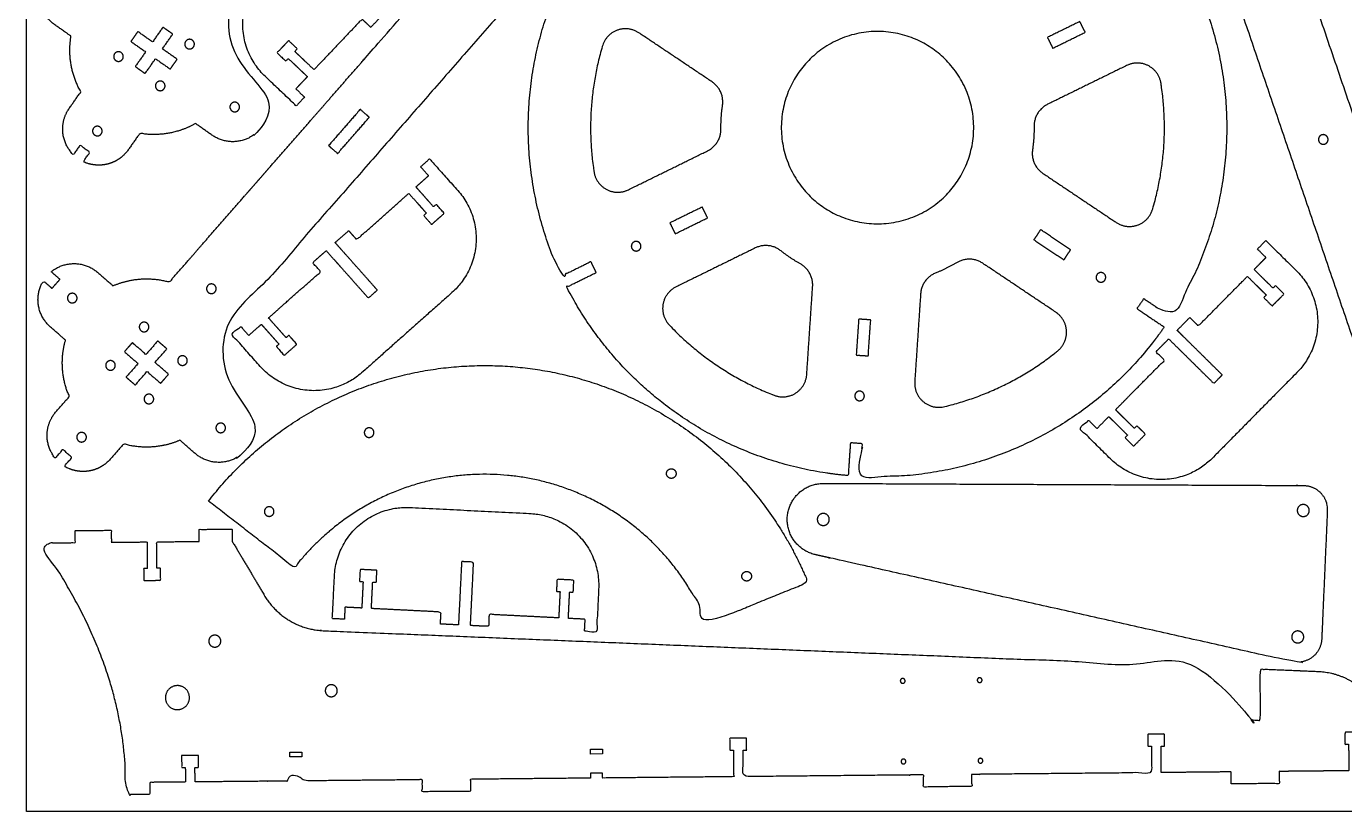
# Model space of a CAD drawing. Header units: millimetres. Extents: x 0 to 1000, y 0 to 1000.
# Drawn here: x 0 to 548, y 0 to 327 of the extents above; entities that cross this region are included whole.
import ezdxf

# ---------------------------------------------------------------- set-up
doc = ezdxf.new("R2010")
doc.units = ezdxf.units.MM
doc.header["$MEASUREMENT"] = 0
doc.layers.add('Corte', color=7, linetype='Continuous', true_color=0xffffff)
doc.layers.add('Marco', color=12, linetype='Continuous', true_color=0xc80000)

msp = doc.modelspace()

# ---------------------------------------------------------------- linework, layer by layer
at = {"layer": 'Corte'}
for points in [[(109.53, 24.73), (114.53, 24.78), (114.55, 22.78), (109.55, 22.73)], [(234.55, 23.94), (234.53, 25.94), (239.53, 25.99), (239.55, 23.99)]]:
    msp.add_lwpolyline(points, close=True, dxfattribs=at)
for points, weights, knots in [([(575.95, 242.81), (573.78, 241.8), (571.61, 240.79), (578.79, 230.34), (590.29, 235.68), (594.09, 237.45), (597.88, 239.21), (607.48, 231.23), (619.96, 231.13), (621.72, 227.33), (623.49, 223.53), (628.83, 212.03), (641.05, 215.38), (640.05, 217.55), (639.04, 219.73), (641.3, 220.78), (643.57, 221.83), (644.58, 219.66), (645.59, 217.49), (656.04, 224.67), (650.7, 236.16), (648.94, 239.96), (647.17, 243.76), (655.15, 253.36), (655.25, 265.84), (659.05, 267.6), (662.85, 269.37), (674.35, 274.7), (671, 286.93), (668.83, 285.92), (666.66, 284.91), (665.6, 287.18), (664.55, 289.45), (666.72, 290.46), (668.9, 291.47), (661.72, 301.92), (650.22, 296.58), (646.42, 294.81), (642.62, 293.05), (633.02, 301.02), (620.54, 301.13), (528.09, 500.28), (435.64, 699.43), (430.41, 695.96), (424.77, 693.17), (426.88, 688.63), (428.99, 684.1), (426.72, 683.05), (424.45, 681.99), (422.35, 686.53), (420.24, 691.06), (396.89, 680.92), (371.53, 683.17), (346.17, 685.43), (324.98, 699.54), (322.1, 695.45), (319.23, 691.35), (317.18, 692.79), (315.14, 694.23), (318.01, 698.32), (320.89, 702.41), (315.84, 706.15), (311.29, 710.49), (185.13, 530.79), (58.98, 351.09), (46.68, 353.19), (35.82, 347.04), (32.39, 349.45), (28.97, 351.85), (18.59, 359.14), (9.68, 350.12), (11.64, 348.75), (13.6, 347.37), (12.16, 345.32), (10.73, 343.28), (8.77, 344.65), (6.8, 346.03), (1.35, 334.58), (11.73, 327.3), (15.16, 324.89), (18.58, 322.49), (16.48, 310.19), (22.64, 299.33), (20.23, 295.9), (17.82, 292.47), (10.54, 282.1), (19.56, 273.19), (20.93, 275.15), (22.31, 277.11), (24.36, 275.67), (26.4, 274.23), (25.02, 272.27), (23.65, 270.31), (35.09, 264.86), (42.38, 275.24), (44.78, 278.67), (47.19, 282.09), (59.49, 279.99), (70.35, 286.15), (73.78, 283.74), (77.2, 281.33), (87.58, 274.05), (96.49, 283.07), (94.53, 284.44), (92.57, 285.82), (94.01, 287.86), (95.44, 289.91), (97.4, 288.53), (99.36, 287.16), (104.82, 298.6), (94.44, 305.89), (91.01, 308.29), (87.58, 310.7), (89.69, 323), (83.53, 333.86), (185.2, 478.68), (286.87, 623.5), (307.2, 652.45), (341.27, 642.92), (354.17, 639.31), (367.52, 638.12), (380.87, 636.94), (394.21, 638.21), (429.43, 641.58), (444.32, 609.49), (518.83, 448.99), (593.33, 288.5), (585.36, 278.9), (585.25, 266.42), (581.45, 264.66), (577.65, 262.89), (566.16, 257.55), (569.5, 245.33), (571.67, 246.34), (573.85, 247.34), (574.9, 245.08), (575.95, 242.81)], [1, 1, 1, 0.763762615826, 1, 1, 1, 0.941922342149, 0.999999972434, 0.999999972434, 0.999999972434, 0.763762594772, 0.999999972434, 0.999999972434, 0.999999972434, 0.999999972434, 0.999999972434, 0.999999972434, 0.999999972434, 0.763762594772, 0.999999972434, 0.999999972434, 0.999999972434, 0.9419223024, 0.999999972434, 0.999999972434, 0.999999972434, 0.763762594772, 0.999999972434, 0.999999972434, 0.999999972434, 0.999999972434, 0.999999972434, 0.999999972434, 0.999999972434, 0.763762594773, 0.999999972434, 0.999999972434, 0.999999972434, 0.941922302401, 0.999999972434, 0.999999972434, 0.999999972434, 0.998030861432, 0.999999972434, 0.999999972434, 0.999999972434, 0.999999972434, 0.999999972434, 0.999999972434, 0.999999972434, 0.969085802273, 0.999999972434, 0.969085802273, 0.999999972434, 0.999999972434, 0.999999972434, 0.999999972434, 0.999999972434, 0.999999972434, 0.999999972434, 0.998030861432, 0.999999972434, 0.999999972434, 0.999999972434, 0.941922302401, 0.999999972434, 0.999999972434, 0.999999972434, 0.763762594773, 0.999999972434, 0.999999972434, 0.999999972434, 0.999999972434, 0.999999972434, 0.999999972434, 0.999999972434, 0.763762594772, 0.999999972434, 0.999999972434, 0.999999972434, 0.9419223024, 0.999999972434, 0.999999972434, 0.999999972434, 0.763762594772, 0.999999972434, 0.999999972434, 0.999999972434, 0.999999972434, 0.999999972434, 0.999999972434, 0.999999972434, 0.763762594772, 0.999999972434, 0.999999972434, 0.999999972434, 0.941922342149, 1, 1, 1, 0.763762672149, 0.999999887353, 0.999999887353, 0.999999887353, 0.999999887353, 0.999999887353, 0.999999887353, 0.999999887353, 0.763762529791, 0.999999887353, 0.999999887353, 0.999999887353, 0.941922222261, 0.999999887353, 0.999999887353, 0.999999887353, 0.816345014928, 0.999999887353, 0.995768970997, 0.999999887353, 0.995768970997, 0.999999887353, 0.816345014928, 0.999999887353, 0.999999887353, 0.999999887353, 0.941922222261, 0.999999887353, 0.999999887353, 0.999999887353, 0.763762586114, 0.999999774707, 0.999999774707, 0.999999774707, 0.999999774707, 0.999999774707], [-4163.651294, -4163.651294, -4163.651294, -4158.861095, -4158.861095, -4138.001569, -4138.001569, -4129.624346, -4129.624346, -4106.670668, -4106.670668, -4098.293446, -4098.293446, -4077.433919, -4077.433919, -4072.64372, -4072.64372, -4067.64372, -4067.64372, -4062.85352, -4062.85352, -4041.993994, -4041.993994, -4033.616771, -4033.616771, -4010.663093, -4010.663093, -4002.28587, -4002.28587, -3981.426344, -3981.426344, -3976.636145, -3976.636145, -3971.636145, -3971.636145, -3966.845945, -3966.845945, -3945.98642, -3945.98642, -3937.609196, -3937.609196, -3914.655519, -3914.655519, -3471.173666, -3471.173666, -3458.620555, -3458.620555, -3388.695197, -3388.695197, -3383.695197, -3383.695197, -3313.771065, -3313.771065, -3263.91144, -3263.91144, -3214.051814, -3214.051814, -3144.127682, -3144.127682, -3139.127682, -3139.127682, -3069.202325, -3069.202325, -3056.649213, -3056.649213, -2613.16736, -2613.16736, -2590.213683, -2590.213683, -2581.836459, -2581.836459, -2560.976934, -2560.976934, -2556.186734, -2556.186734, -2551.186734, -2551.186734, -2546.396535, -2546.396535, -2525.537009, -2525.537009, -2517.159786, -2517.159786, -2494.206108, -2494.206108, -2485.828885, -2485.828885, -2464.969359, -2464.969359, -2460.17916, -2460.17916, -2455.17916, -2455.17916, -2450.38896, -2450.38896, -2429.529433, -2429.529433, -2421.152211, -2421.152211, -2398.198534, -2398.198534, -2389.82131, -2389.82131, -2368.961784, -2368.961784, -2364.171585, -2364.171585, -2359.171585, -2359.171585, -2354.381386, -2354.381386, -2333.52186, -2333.52186, -2325.144637, -2325.144637, -2302.190959, -2302.190959, -1940.458614, -1940.458614, -1878.884412, -1878.884412, -1848.05238, -1848.05238, -1817.220348, -1817.220348, -1755.646146, -1755.646146, -1393.913802, -1393.913802, -1370.960124, -1370.960124, -1362.582901, -1362.582901, -1341.723375, -1341.723375, -1336.933176, -1336.933176, -1331.933176, -1331.933176, -1331.933176]), ([(562.03, 57.69), (559.76, 56.92), (557.5, 56.15), (563.52, 45), (575.53, 49.08), (579.49, 50.43), (583.46, 51.78), (592.15, 42.83), (604.55, 41.41), (605.9, 37.44), (607.25, 33.48), (611.34, 21.48), (623.85, 23.5), (623.08, 25.77), (622.31, 28.04), (624.67, 28.85), (627.04, 29.65), (627.81, 27.38), (628.58, 25.12), (639.74, 31.15), (635.65, 43.15), (634.3, 47.11), (632.95, 51.08), (641.9, 59.77), (643.32, 72.17), (647.29, 73.52), (651.25, 74.87), (663.25, 78.96), (661.23, 91.47), (658.96, 90.7), (656.69, 89.93), (655.88, 92.29), (655.08, 94.66), (657.35, 95.43), (659.61, 96.21), (653.58, 107.36), (641.58, 103.27), (637.62, 101.92), (633.65, 100.57), (624.96, 109.52), (612.56, 110.95), (541.78, 318.79), (471, 526.63), (465.42, 523.73), (459.52, 521.56), (461.14, 516.82), (462.75, 512.09), (460.38, 511.28), (458.02, 510.48), (456.4, 515.21), (454.79, 519.94), (430.5, 512.33), (405.52, 517.27), (380.54, 522.21), (360.97, 538.49), (357.68, 534.72), (354.38, 530.96), (352.5, 532.61), (350.62, 534.25), (353.91, 538.01), (357.2, 541.78), (352.58, 546.03), (348.52, 550.83), (204, 385.54), (59.47, 220.25), (47.47, 223.65), (36.02, 218.68), (32.87, 221.44), (29.71, 224.2), (20.17, 232.54), (10.35, 224.52), (12.15, 222.95), (13.96, 221.37), (12.31, 219.49), (10.66, 217.61), (8.86, 219.18), (7.06, 220.76), (0.42, 209.96), (9.96, 201.61), (13.12, 198.86), (16.27, 196.1), (12.88, 184.09), (17.84, 172.64), (15.09, 169.49), (12.33, 166.34), (3.98, 156.79), (12, 146.97), (13.58, 148.78), (15.16, 150.58), (17.04, 148.93), (18.92, 147.29), (17.34, 145.49), (15.77, 143.68), (26.57, 137.05), (34.91, 146.59), (37.67, 149.74), (40.43, 152.9), (52.44, 149.5), (63.88, 154.47), (67.04, 151.71), (70.19, 148.95), (79.73, 140.61), (89.55, 148.63), (87.75, 150.2), (85.95, 151.78), (87.59, 153.66), (89.24, 155.55), (91.04, 153.97), (92.84, 152.39), (99.48, 163.19), (89.94, 171.54), (86.78, 174.3), (83.63, 177.05), (87.03, 189.06), (82.06, 200.51), (198.53, 333.72), (315.01, 466.92), (338.29, 493.55), (371.15, 480.46), (383.6, 475.5), (396.75, 472.9), (409.9, 470.3), (423.3, 470.15), (458.67, 469.76), (470.08, 436.28), (527.12, 268.78), (584.16, 101.27), (575.21, 92.58), (573.78, 80.18), (569.82, 78.83), (565.85, 77.48), (553.85, 73.39), (555.88, 60.88), (558.15, 61.65), (560.42, 62.42), (561.22, 60.06), (562.03, 57.69)], [1, 1, 1, 0.763762615826, 1, 1, 1, 0.941922342149, 0.999999972434, 0.999999972434, 0.999999972434, 0.763762594772, 0.999999972434, 0.999999972434, 0.999999972434, 0.999999972434, 0.999999972434, 0.999999972434, 0.999999972434, 0.763762594772, 0.999999972434, 0.999999972434, 0.999999972434, 0.9419223024, 0.999999972434, 0.999999972434, 0.999999972434, 0.763762594772, 0.999999972434, 0.999999972434, 0.999999972434, 0.999999972434, 0.999999972434, 0.999999972434, 0.999999972434, 0.763762594773, 0.999999972434, 0.999999972434, 0.999999972434, 0.941922302401, 0.999999972434, 0.999999972434, 0.999999972434, 0.998030861432, 0.999999972434, 0.999999972434, 0.999999972434, 0.999999972434, 0.999999972434, 0.999999972434, 0.999999972434, 0.969085802273, 0.999999972434, 0.969085802273, 0.999999972434, 0.999999972434, 0.999999972434, 0.999999972434, 0.999999972434, 0.999999972434, 0.999999972434, 0.998030861432, 0.999999972434, 0.999999972434, 0.999999972434, 0.941922302401, 0.999999972434, 0.999999972434, 0.999999972434, 0.763762594773, 0.999999972434, 0.999999972434, 0.999999972434, 0.999999972434, 0.999999972434, 0.999999972434, 0.999999972434, 0.763762594772, 0.999999972434, 0.999999972434, 0.999999972434, 0.9419223024, 0.999999972434, 0.999999972434, 0.999999972434, 0.763762594772, 0.999999972434, 0.999999972434, 0.999999972434, 0.999999972434, 0.999999972434, 0.999999972434, 0.999999972434, 0.763762594772, 0.999999972434, 0.999999972434, 0.999999972434, 0.941922342149, 1, 1, 1, 0.763762672149, 0.999999887353, 0.999999887353, 0.999999887353, 0.999999887353, 0.999999887353, 0.999999887353, 0.999999887353, 0.763762529791, 0.999999887353, 0.999999887353, 0.999999887353, 0.941922222261, 0.999999887353, 0.999999887353, 0.999999887353, 0.816345014928, 0.999999887353, 0.995768970997, 0.999999887353, 0.995768970997, 0.999999887353, 0.816345014928, 0.999999887353, 0.999999887353, 0.999999887353, 0.941922222261, 0.999999887353, 0.999999887353, 0.999999887353, 0.763762586114, 0.999999774707, 0.999999774707, 0.999999774707, 0.999999774707, 0.999999774707], [-4163.651294, -4163.651294, -4163.651294, -4158.861095, -4158.861095, -4138.001569, -4138.001569, -4129.624346, -4129.624346, -4106.670668, -4106.670668, -4098.293446, -4098.293446, -4077.433919, -4077.433919, -4072.64372, -4072.64372, -4067.64372, -4067.64372, -4062.85352, -4062.85352, -4041.993994, -4041.993994, -4033.616771, -4033.616771, -4010.663093, -4010.663093, -4002.28587, -4002.28587, -3981.426344, -3981.426344, -3976.636145, -3976.636145, -3971.636145, -3971.636145, -3966.845945, -3966.845945, -3945.98642, -3945.98642, -3937.609196, -3937.609196, -3914.655519, -3914.655519, -3471.173666, -3471.173666, -3458.620555, -3458.620555, -3388.695197, -3388.695197, -3383.695197, -3383.695197, -3313.771065, -3313.771065, -3263.91144, -3263.91144, -3214.051814, -3214.051814, -3144.127682, -3144.127682, -3139.127682, -3139.127682, -3069.202325, -3069.202325, -3056.649213, -3056.649213, -2613.16736, -2613.16736, -2590.213683, -2590.213683, -2581.836459, -2581.836459, -2560.976934, -2560.976934, -2556.186734, -2556.186734, -2551.186734, -2551.186734, -2546.396535, -2546.396535, -2525.537009, -2525.537009, -2517.159786, -2517.159786, -2494.206108, -2494.206108, -2485.828885, -2485.828885, -2464.969359, -2464.969359, -2460.17916, -2460.17916, -2455.17916, -2455.17916, -2450.38896, -2450.38896, -2429.529433, -2429.529433, -2421.152211, -2421.152211, -2398.198534, -2398.198534, -2389.82131, -2389.82131, -2368.961784, -2368.961784, -2364.171585, -2364.171585, -2359.171585, -2359.171585, -2354.381386, -2354.381386, -2333.52186, -2333.52186, -2325.144637, -2325.144637, -2302.190959, -2302.190959, -1940.458614, -1940.458614, -1878.884412, -1878.884412, -1848.05238, -1848.05238, -1817.220348, -1817.220348, -1755.646146, -1755.646146, -1393.913802, -1393.913802, -1370.960124, -1370.960124, -1362.582901, -1362.582901, -1341.723375, -1341.723375, -1336.933176, -1336.933176, -1331.933176, -1331.933176, -1331.933176]), ([(483.16, 350.74), (467.35, 381.57), (439.32, 401.93), (406.53, 425.77), (366.14, 429.17), (365.68, 422.36), (365.22, 415.55), (362.73, 415.72), (360.23, 415.88), (360.69, 422.69), (361.15, 429.51), (282.66, 433.4), (236.46, 369.84), (235.57, 368.62), (234.71, 367.38), (240.38, 363.58), (246.05, 359.77), (244.66, 357.7), (243.27, 355.62), (237.6, 359.42), (231.93, 363.22), (188.24, 295.55), (222.51, 222.66), (228.64, 225.67), (234.77, 228.68), (235.87, 226.44), (236.97, 224.2), (230.85, 221.19), (224.72, 218.17), (240.53, 187.35), (268.56, 166.98), (301.35, 143.15), (341.74, 139.74), (342.2, 146.55), (342.66, 153.37), (345.15, 153.2), (347.64, 153.03), (347.19, 146.22), (346.73, 139.41), (425.22, 135.51), (471.42, 199.08), (472.3, 200.3), (473.17, 201.54), (467.5, 205.34), (461.83, 209.14), (463.22, 211.22), (464.61, 213.29), (470.28, 209.49), (475.95, 205.69), (519.64, 273.36), (485.36, 346.25), (479.24, 343.24), (473.11, 340.23), (472.01, 342.47), (470.9, 344.72), (477.03, 347.73), (483.16, 350.74)], [0.875365281595, 0.910071330064, 1, 0.896363599714, 0.866067944617, 0.866067944617, 0.866067944617, 0.866067944617, 0.866067944617, 0.866067944617, 0.866067944617, 0.820073203526, 1.00387622218, 0.99956978484, 0.995389494452, 0.995389494452, 0.995389494452, 0.995389494452, 0.995389494452, 0.995389494452, 0.995389494452, 0.821288325404, 0.886082928471, 0.886082928471, 0.886082928471, 0.886082928471, 0.886082928471, 0.886082928471, 0.886082928471, 0.921213904887, 1.012243628, 0.907338342185, 0.876671758357, 0.876671758357, 0.876671758357, 0.876671758357, 0.876671758357, 0.876671758357, 0.876671758357, 0.830113874767, 1.01616730921, 1.01180814545, 1.00757667314, 1.00757667314, 1.00757667314, 1.00757667314, 1.00757667314, 1.00757667314, 1.00757667314, 0.831343874145, 0.896931798228, 0.896931798228, 0.896931798228, 0.896931798228, 0.896931798228, 0.896931798228, 0.896931798228], [556.480414, 556.480414, 556.480414, 619.926982, 619.926982, 693.044643, 693.044643, 704.666521, 704.666521, 709.666521, 709.666521, 721.2884, 721.2884, 850.46458, 850.46458, 853.491131, 853.491131, 865.113009, 865.113009, 870.113009, 870.113009, 881.734888, 881.734888, 1012.557269, 1012.557269, 1024.179147, 1024.179147, 1029.179147, 1029.179147, 1040.801026, 1040.801026, 1104.247594, 1104.247594, 1177.365255, 1177.365255, 1188.987133, 1188.987133, 1193.987133, 1193.987133, 1205.609012, 1205.609012, 1334.785192, 1334.785192, 1337.811743, 1337.811743, 1349.433621, 1349.433621, 1354.433621, 1354.433621, 1366.0555, 1366.0555, 1496.877881, 1496.877881, 1508.499759, 1508.499759, 1513.499759, 1513.499759, 1525.121638, 1525.121638, 1525.121638]), ([(143.22, 326.15), (145.8, 328.87), (148.38, 331.59), (146.56, 333.31), (144.75, 335.03), (136.99, 342.39), (129.23, 349.75), (130.95, 351.57), (132.67, 353.38), (140.43, 346.02), (148.19, 338.66), (150, 336.94), (151.82, 335.22), (154.4, 337.94), (156.98, 340.66), (155.17, 342.38), (153.35, 344.1), (163.33, 354.62), (173.31, 365.14), (169.32, 368.93), (165.33, 372.71), (164.81, 372.17), (164.3, 371.62), (162.48, 373.34), (160.67, 375.06), (163.08, 377.6), (165.49, 380.14), (167.3, 378.42), (169.11, 376.7), (168.6, 376.16), (168.08, 375.61), (172.07, 371.83), (176.06, 368.04), (178.47, 370.58), (180.88, 373.12), (182.69, 371.4), (184.51, 369.68), (186.23, 371.5), (187.95, 373.31), (186.13, 375.03), (184.32, 376.75), (179.68, 381.15), (175.04, 385.55), (153.28, 406.19), (132.63, 384.43), (115.43, 366.29), (98.22, 348.15), (77.58, 326.39), (99.34, 305.74), (103.98, 301.34), (108.62, 296.94), (110.43, 295.22), (112.25, 293.5), (113.97, 295.31), (115.69, 297.13), (113.87, 298.85), (112.06, 300.57), (114.47, 303.11), (116.88, 305.65), (112.89, 309.43), (108.9, 313.22), (108.38, 312.67), (107.87, 312.13), (106.05, 313.85), (104.24, 315.57), (106.65, 318.11), (109.05, 320.65), (110.87, 318.93), (112.68, 317.21), (112.17, 316.66), (111.65, 316.12), (115.64, 312.34), (119.63, 308.55), (129.61, 319.07), (139.59, 329.59), (141.4, 327.87), (143.22, 326.15)], [1, 1, 1, 1, 1, 1, 1, 1, 1, 1, 1, 1, 1, 1, 1, 1, 1, 1, 1, 1, 1, 1, 1, 1, 1, 1, 1, 1, 1, 1, 1, 1, 1, 1, 1, 1, 1, 1, 1, 1, 1, 1, 1, 0.707106781187, 1, 1, 1, 0.707106781187, 1, 1, 1, 1, 1, 1, 1, 1, 1, 1, 1, 1, 1, 1, 1, 1, 1, 1, 1, 1, 1, 1, 1, 1, 1, 1, 1, 1, 1], [516.1077, 516.1077, 516.1077, 523.607585, 523.607585, 528.607585, 528.607585, 550.000162, 550.000162, 555.000162, 555.000162, 576.392738, 576.392738, 581.392738, 581.392738, 588.892624, 588.892624, 593.892624, 593.892624, 622.892738, 622.892738, 638.919334, 638.919334, 640.419334, 640.419334, 643.619334, 643.619334, 650.619334, 650.619334, 653.819334, 653.819334, 655.319334, 655.319334, 671.345929, 671.345929, 678.345929, 678.345929, 683.345929, 683.345929, 688.345929, 688.345929, 693.345929, 693.345929, 706.131082, 706.131082, 753.254972, 753.254972, 778.11493, 778.11493, 825.23882, 825.23882, 838.023973, 838.023973, 843.023973, 843.023973, 848.023973, 848.023973, 853.023973, 853.023973, 860.023973, 860.023973, 876.050568, 876.050568, 877.550568, 877.550568, 880.750568, 880.750568, 887.750568, 887.750568, 890.950568, 890.950568, 892.450568, 892.450568, 908.477164, 908.477164, 937.477279, 937.477279, 942.477279, 942.477279, 942.477279]), ([(285.16, 303.47), (290.39, 299.97), (289.49, 293.74), (288.78, 288.82), (288.83, 283.85), (288.89, 277.56), (283.24, 274.78), (266.79, 266.7), (250.34, 258.62), (245.8, 256.39), (241.32, 258.72), (236.83, 261.06), (236.05, 266.05), (231.9, 292.63), (239.56, 318.42), (241, 323.26), (245.75, 324.98), (250.51, 326.69), (254.71, 323.88), (269.93, 313.67), (285.16, 303.47)], [1, 0.846366918311, 1, 0.997102583809, 1, 0.846366918311, 1, 1, 1, 0.892398045395, 1, 0.892398045395, 1, 0.97551691573, 1, 0.892398045395, 1, 0.892398045395, 1, 1, 1], [1721.183068, 1721.183068, 1721.183068, 1732.416466, 1732.416466, 1742.332357, 1742.332357, 1753.565754, 1753.565754, 1790.221376, 1790.221376, 1799.584667, 1799.584667, 1808.947957, 1808.947957, 1861.862297, 1861.862297, 1871.225587, 1871.225587, 1880.588878, 1880.588878, 1917.244499, 1917.244499, 1917.244499]), ([(387.17, 262.19), (364.9, 228.96), (331.67, 251.23), (298.44, 273.5), (320.71, 306.73), (342.98, 339.95), (376.21, 317.68), (409.44, 295.41), (387.17, 262.19)], [1, 0.707106781187, 1, 0.707106781187, 1, 0.707106781187, 1, 0.707106781187, 1], [2747.336987, 2747.336987, 2747.336987, 2794.460877, 2794.460877, 2841.584766, 2841.584766, 2888.708656, 2888.708656, 2935.832546, 2935.832546, 2935.832546]), ([(66.71, 317.54), (65.07, 318.69), (66.22, 320.33), (67.37, 321.97), (69.01, 320.82), (70.65, 319.67), (69.5, 318.03), (68.35, 316.39), (66.71, 317.54)], [1, 0.707106781187, 1, 0.707106781187, 1, 0.707106781187, 1, 0.707106781187, 1], [-7329.074773, -7329.074773, -7329.074773, -7325.93318, -7325.93318, -7322.791587, -7322.791587, -7319.649995, -7319.649995, -7316.508402, -7316.508402, -7316.508402]), ([(37.16, 312.37), (35.52, 313.52), (36.67, 315.16), (37.82, 316.79), (39.46, 315.64), (41.09, 314.49), (39.95, 312.86), (38.8, 311.22), (37.16, 312.37)], [1, 0.707106781187, 1, 0.707106781187, 1, 0.707106781187, 1, 0.707106781187, 1], [-7354.207514, -7354.207514, -7354.207514, -7351.065921, -7351.065921, -7347.924329, -7347.924329, -7344.782736, -7344.782736, -7341.641143, -7341.641143, -7341.641143]), ([(422.72, 265.44), (417.49, 268.95), (418.39, 275.18), (419.1, 280.09), (419.05, 285.06), (418.99, 291.35), (424.64, 294.13), (441.09, 302.21), (457.54, 310.29), (462.08, 312.52), (466.56, 310.19), (471.05, 307.86), (471.83, 302.86), (475.98, 276.28), (468.32, 250.5), (466.88, 245.65), (462.13, 243.94), (457.37, 242.22), (453.17, 245.04), (437.94, 255.24), (422.72, 265.44)], [1, 0.846366918311, 1, 0.997102583809, 1, 0.846366918311, 1, 1, 1, 0.892398045395, 1, 0.892398045395, 1, 0.97551691573, 1, 0.892398045395, 1, 0.892398045395, 1, 1, 1], [2309.367361, 2309.367361, 2309.367361, 2320.600759, 2320.600759, 2330.51665, 2330.51665, 2341.750047, 2341.750047, 2378.405669, 2378.405669, 2387.768959, 2387.768959, 2397.13225, 2397.13225, 2450.046589, 2450.046589, 2459.40988, 2459.40988, 2468.77317, 2468.77317, 2505.428792, 2505.428792, 2505.428792]), ([(54.52, 300.18), (52.88, 301.33), (54.03, 302.97), (55.18, 304.6), (56.82, 303.46), (58.46, 302.31), (57.31, 300.67), (56.16, 299.03), (54.52, 300.18)], [1, 0.707106781187, 1, 0.707106781187, 1, 0.707106781187, 1, 0.707106781187, 1], [-7341.641143, -7341.641143, -7341.641143, -7338.499551, -7338.499551, -7335.357958, -7335.357958, -7332.216365, -7332.216365, -7329.074773, -7329.074773, -7329.074773]), ([(88.28, 291.89), (87.13, 290.25), (85.49, 291.4), (83.85, 292.55), (85, 294.18), (86.15, 295.82), (87.79, 294.67), (89.43, 293.52), (88.28, 291.89)], [1, 0.707106781187, 1, 0.707106781187, 1, 0.707106781187, 1, 0.707106781187, 1], [-7316.508402, -7316.508402, -7316.508402, -7313.366809, -7313.366809, -7310.225217, -7310.225217, -7307.083624, -7307.083624, -7303.942031, -7303.942031, -7303.942031]), ([(28.38, 281.4), (26.74, 282.55), (27.89, 284.19), (29.04, 285.82), (30.68, 284.67), (32.31, 283.52), (31.16, 281.89), (30.01, 280.25), (28.38, 281.4)], [1, 0.707106781187, 1, 0.707106781187, 1, 0.707106781187, 1, 0.707106781187, 1], [-7303.942031, -7303.942031, -7303.942031, -7300.800439, -7300.800439, -7297.658846, -7297.658846, -7294.517253, -7294.517253, -7291.375661, -7291.375661, -7291.375661]), ([(539.95, 277.64), (538.05, 276.99), (537.41, 278.89), (536.76, 280.78), (538.66, 281.43), (540.55, 282.07), (541.19, 280.18), (541.84, 278.28), (539.95, 277.64)], [1, 0.707106781187, 1, 0.707106781187, 1, 0.707106781187, 1, 0.707106781187, 1], [-7015.711955, -7015.711955, -7015.711955, -7012.570362, -7012.570362, -7009.428769, -7009.428769, -7006.287177, -7006.287177, -7003.145584, -7003.145584, -7003.145584]), ([(134.02, 241.61), (131.21, 239.12), (128.41, 236.63), (130.07, 234.76), (131.73, 232.89), (138.84, 224.89), (145.94, 216.9), (144.07, 215.24), (142.21, 213.58), (135.1, 221.57), (127.99, 229.57), (126.33, 231.44), (124.67, 233.3), (121.87, 230.81), (119.07, 228.32), (120.73, 226.45), (122.39, 224.59), (111.55, 214.95), (100.71, 205.32), (104.36, 201.21), (108.02, 197.1), (108.58, 197.6), (109.14, 198.1), (110.8, 196.23), (112.46, 194.36), (109.84, 192.03), (107.23, 189.71), (105.57, 191.58), (103.91, 193.45), (104.47, 193.94), (105.03, 194.44), (101.37, 198.55), (97.72, 202.66), (95.1, 200.34), (92.49, 198.01), (90.83, 199.88), (89.17, 201.75), (87.3, 200.09), (85.43, 198.43), (87.09, 196.56), (88.75, 194.69), (93, 189.92), (97.24, 185.14), (117.17, 162.71), (139.6, 182.64), (158.28, 199.25), (176.97, 215.85), (199.4, 235.78), (179.47, 258.21), (175.22, 262.98), (170.98, 267.76), (169.32, 269.63), (167.65, 271.5), (165.79, 269.84), (163.92, 268.18), (165.58, 266.31), (167.24, 264.44), (164.62, 262.12), (162.01, 259.79), (165.66, 255.68), (169.31, 251.57), (169.87, 252.07), (170.43, 252.57), (172.09, 250.7), (173.76, 248.83), (171.14, 246.5), (168.52, 244.18), (166.86, 246.05), (165.2, 247.92), (165.76, 248.41), (166.32, 248.91), (162.67, 253.02), (159.02, 257.13), (148.18, 247.5), (137.34, 237.87), (135.68, 239.74), (134.02, 241.61)], [1, 1, 1, 1, 1, 1, 1, 1, 1, 1, 1, 1, 1, 1, 1, 1, 1, 1, 1, 1, 1, 1, 1, 1, 1, 1, 1, 1, 1, 1, 1, 1, 1, 1, 1, 1, 1, 1, 1, 1, 1, 1, 1, 0.707106781187, 1, 1, 1, 0.707106781187, 1, 1, 1, 1, 1, 1, 1, 1, 1, 1, 1, 1, 1, 1, 1, 1, 1, 1, 1, 1, 1, 1, 1, 1, 1, 1, 1, 1, 1], [516.1077, 516.1077, 516.1077, 523.607585, 523.607585, 528.607585, 528.607585, 550.000162, 550.000162, 555.000162, 555.000162, 576.392738, 576.392738, 581.392738, 581.392738, 588.892624, 588.892624, 593.892624, 593.892624, 622.892738, 622.892738, 638.919334, 638.919334, 640.419334, 640.419334, 643.619334, 643.619334, 650.619334, 650.619334, 653.819334, 653.819334, 655.319334, 655.319334, 671.345929, 671.345929, 678.345929, 678.345929, 683.345929, 683.345929, 688.345929, 688.345929, 693.345929, 693.345929, 706.131082, 706.131082, 753.254972, 753.254972, 778.11493, 778.11493, 825.23882, 825.23882, 838.023973, 838.023973, 843.023973, 843.023973, 848.023973, 848.023973, 853.023973, 853.023973, 860.023973, 860.023973, 876.050568, 876.050568, 877.550568, 877.550568, 880.750568, 880.750568, 887.750568, 887.750568, 890.950568, 890.950568, 892.450568, 892.450568, 908.477164, 908.477164, 937.477279, 937.477279, 942.477279, 942.477279, 942.477279]), ([(255.36, 236.02), (256.24, 234.22), (254.45, 233.34), (252.65, 232.46), (251.77, 234.25), (250.89, 236.05), (252.68, 236.93), (254.48, 237.81), (255.36, 236.02)], [1, 0.707106781187, 1, 0.707106781187, 1, 0.707106781187, 1, 0.707106781187, 1], [3073.372837, 3073.372837, 3073.372837, 3076.51443, 3076.51443, 3079.656022, 3079.656022, 3082.797615, 3082.797615, 3085.939207, 3085.939207, 3085.939207]), ([(483.8, 205.5), (481.16, 202.83), (478.53, 200.16), (480.31, 198.41), (482.09, 196.65), (489.69, 189.13), (497.3, 181.61), (495.55, 179.84), (493.79, 178.06), (486.18, 185.58), (478.57, 193.09), (476.79, 194.85), (475.01, 196.61), (472.38, 193.94), (469.74, 191.27), (471.52, 189.52), (473.3, 187.76), (463.11, 177.44), (452.92, 167.13), (456.83, 163.26), (460.74, 159.4), (461.27, 159.93), (461.8, 160.46), (463.57, 158.71), (465.35, 156.95), (462.89, 154.46), (460.43, 151.97), (458.65, 153.73), (456.88, 155.49), (457.4, 156.02), (457.93, 156.55), (454.02, 160.42), (450.11, 164.28), (447.65, 161.79), (445.19, 159.3), (443.41, 161.06), (441.63, 162.82), (439.87, 161.04), (438.12, 159.26), (439.89, 157.5), (441.67, 155.75), (446.22, 151.25), (450.77, 146.76), (472.11, 125.68), (493.19, 147.02), (510.76, 164.8), (528.33, 182.58), (549.42, 203.92), (528.08, 225.01), (523.53, 229.5), (518.98, 234), (517.21, 235.75), (515.43, 237.51), (513.67, 235.73), (511.91, 233.95), (513.69, 232.2), (515.47, 230.44), (513.01, 227.95), (510.55, 225.46), (514.46, 221.59), (518.38, 217.73), (518.9, 218.26), (519.43, 218.79), (521.21, 217.04), (522.99, 215.28), (520.53, 212.79), (518.07, 210.3), (516.29, 212.06), (514.51, 213.82), (515.04, 214.35), (515.56, 214.88), (511.65, 218.75), (507.74, 222.61), (497.55, 212.3), (487.36, 201.98), (485.58, 203.74), (483.8, 205.5)], [1, 1, 1, 1, 1, 1, 1, 1, 1, 1, 1, 1, 1, 1, 1, 1, 1, 1, 1, 1, 1, 1, 1, 1, 1, 1, 1, 1, 1, 1, 1, 1, 1, 1, 1, 1, 1, 1, 1, 1, 1, 1, 1, 0.707106781187, 1, 1, 1, 0.707106781187, 1, 1, 1, 1, 1, 1, 1, 1, 1, 1, 1, 1, 1, 1, 1, 1, 1, 1, 1, 1, 1, 1, 1, 1, 1, 1, 1, 1, 1], [516.1077, 516.1077, 516.1077, 523.607585, 523.607585, 528.607585, 528.607585, 550.000162, 550.000162, 555.000162, 555.000162, 576.392738, 576.392738, 581.392738, 581.392738, 588.892624, 588.892624, 593.892624, 593.892624, 622.892738, 622.892738, 638.919334, 638.919334, 640.419334, 640.419334, 643.619334, 643.619334, 650.619334, 650.619334, 653.819334, 653.819334, 655.319334, 655.319334, 671.345929, 671.345929, 678.345929, 678.345929, 683.345929, 683.345929, 688.345929, 688.345929, 693.345929, 693.345929, 706.131082, 706.131082, 753.254972, 753.254972, 778.11493, 778.11493, 825.23882, 825.23882, 838.023973, 838.023973, 843.023973, 843.023973, 848.023973, 848.023973, 853.023973, 853.023973, 860.023973, 860.023973, 876.050568, 876.050568, 877.550568, 877.550568, 880.750568, 880.750568, 887.750568, 887.750568, 890.950568, 890.950568, 892.450568, 892.450568, 908.477164, 908.477164, 937.477279, 937.477279, 942.477279, 942.477279, 942.477279]), ([(303.08, 234.4), (308.73, 237.17), (313.68, 233.28), (317.58, 230.21), (321.91, 227.77), (327.39, 224.67), (326.96, 218.39), (325.74, 200.11), (324.52, 181.82), (324.18, 176.77), (319.91, 174.05), (315.65, 171.34), (310.93, 173.16), (285.84, 182.85), (267.34, 202.38), (263.86, 206.05), (264.75, 211.02), (265.65, 216), (270.19, 218.23), (286.63, 226.31), (303.08, 234.4)], [1, 0.846366918311, 1, 0.997102583809, 1, 0.846366918311, 1, 1, 1, 0.892398045395, 1, 0.892398045395, 1, 0.97551691573, 1, 0.892398045395, 1, 0.892398045395, 1, 1, 1], [2701.490223, 2701.490223, 2701.490223, 2712.72362, 2712.72362, 2722.639512, 2722.639512, 2733.872909, 2733.872909, 2770.528531, 2770.528531, 2779.891821, 2779.891821, 2789.255112, 2789.255112, 2842.169451, 2842.169451, 2851.532742, 2851.532742, 2860.896032, 2860.896032, 2897.551654, 2897.551654, 2897.551654]), ([(371.86, 215.39), (372.28, 221.66), (378.13, 224), (382.74, 225.85), (387.02, 228.37), (392.44, 231.57), (397.67, 228.06), (412.89, 217.86), (428.11, 207.66), (432.32, 204.84), (432.54, 199.79), (432.76, 194.74), (428.82, 191.56), (407.88, 174.68), (381.72, 168.42), (376.8, 167.24), (372.94, 170.5), (369.08, 173.77), (369.42, 178.81), (370.64, 197.1), (371.86, 215.39)], [1, 0.846366918311, 1, 0.997102583809, 1, 0.846366918311, 1, 1, 1, 0.892398045395, 1, 0.892398045395, 1, 0.97551691573, 1, 0.892398045395, 1, 0.892398045395, 1, 1, 1], [2505.428792, 2505.428792, 2505.428792, 2516.66219, 2516.66219, 2526.578081, 2526.578081, 2537.811478, 2537.811478, 2574.4671, 2574.4671, 2583.83039, 2583.83039, 2593.193681, 2593.193681, 2646.10802, 2646.10802, 2655.471311, 2655.471311, 2664.834601, 2664.834601, 2701.490223, 2701.490223, 2701.490223]), ([(75.62, 215.93), (74.12, 217.25), (75.43, 218.76), (76.75, 220.26), (78.26, 218.95), (79.76, 217.63), (78.44, 216.12), (77.13, 214.62), (75.62, 215.93)], [1, 0.707106781187, 1, 0.707106781187, 1, 0.707106781187, 1, 0.707106781187, 1], [-7391.906626, -7391.906626, -7391.906626, -7388.765033, -7388.765033, -7385.62344, -7385.62344, -7382.481848, -7382.481848, -7379.340255, -7379.340255, -7379.340255]), ([(445.18, 223.31), (446.29, 224.97), (447.95, 223.85), (449.62, 222.74), (448.5, 221.08), (447.39, 219.42), (445.73, 220.53), (444.07, 221.64), (445.18, 223.31)], [1, 0.707106781187, 1, 0.707106781187, 1, 0.707106781187, 1, 0.707106781187, 1], [2734.770616, 2734.770616, 2734.770616, 2737.912209, 2737.912209, 2741.053801, 2741.053801, 2744.195394, 2744.195394, 2747.336987, 2747.336987, 2747.336987]), ([(17.58, 214.88), (18.9, 216.39), (20.4, 215.07), (21.91, 213.75), (20.59, 212.25), (19.27, 210.74), (17.77, 212.06), (16.26, 213.37), (17.58, 214.88)], [1, 0.707106781187, 1, 0.707106781187, 1, 0.707106781187, 1, 0.707106781187, 1], [-7291.375661, -7291.375661, -7291.375661, -7288.234068, -7288.234068, -7285.092475, -7285.092475, -7281.950883, -7281.950883, -7278.80929, -7278.80929, -7278.80929]), ([(47.63, 200.04), (46.13, 201.35), (47.44, 202.86), (48.76, 204.36), (50.26, 203.05), (51.77, 201.73), (50.45, 200.23), (49.14, 198.72), (47.63, 200.04)], [1, 0.707106781187, 1, 0.707106781187, 1, 0.707106781187, 1, 0.707106781187, 1], [-7366.773884, -7366.773884, -7366.773884, -7363.632292, -7363.632292, -7360.490699, -7360.490699, -7357.349107, -7357.349107, -7354.207514, -7354.207514, -7354.207514]), ([(33.67, 184.07), (32.16, 185.38), (33.48, 186.89), (34.8, 188.39), (36.3, 187.08), (37.81, 185.76), (36.49, 184.26), (35.17, 182.75), (33.67, 184.07)], [1, 0.707106781187, 1, 0.707106781187, 1, 0.707106781187, 1, 0.707106781187, 1], [-7354.207514, -7354.207514, -7354.207514, -7351.065921, -7351.065921, -7347.924329, -7347.924329, -7344.782736, -7344.782736, -7341.641143, -7341.641143, -7341.641143]), ([(63.6, 186.07), (62.1, 187.39), (63.41, 188.89), (64.73, 190.4), (66.23, 189.08), (67.74, 187.77), (66.42, 186.26), (65.11, 184.76), (63.6, 186.07)], [1, 0.707106781187, 1, 0.707106781187, 1, 0.707106781187, 1, 0.707106781187, 1], [-7329.074773, -7329.074773, -7329.074773, -7325.93318, -7325.93318, -7322.791587, -7322.791587, -7319.649995, -7319.649995, -7316.508402, -7316.508402, -7316.508402]), ([(75.74, 129.14), (93.63, 115.3), (111.51, 101.47), (146.83, 147.14), (204.05, 139.39), (261.26, 131.63), (283.15, 78.21), (304.07, 86.78), (325, 95.36), (293.21, 172.94), (210.12, 184.2), (127.03, 195.46), (75.74, 129.14)], [1, 1, 1, 0.866025403784, 1, 0.866025403784, 1, 1, 1, 0.866025403784, 1, 0.866025403784, 1], [1216.652882, 1216.652882, 1216.652882, 1230.907962, 1230.907962, 1335.627717, 1335.627717, 1440.347472, 1440.347472, 1454.602553, 1454.602553, 1606.684163, 1606.684163, 1758.765773, 1758.765773, 1758.765773]), ([(49.64, 170.1), (48.13, 171.42), (49.45, 172.93), (50.76, 174.43), (52.27, 173.11), (53.78, 171.8), (52.46, 170.29), (51.14, 168.79), (49.64, 170.1)], [1, 0.707106781187, 1, 0.707106781187, 1, 0.707106781187, 1, 0.707106781187, 1], [-7341.641143, -7341.641143, -7341.641143, -7338.499551, -7338.499551, -7335.357958, -7335.357958, -7332.216365, -7332.216365, -7329.074773, -7329.074773, -7329.074773]), ([(346.6, 174.86), (348.6, 174.73), (348.46, 172.74), (348.33, 170.74), (346.33, 170.87), (344.34, 171.01), (344.47, 173), (344.6, 175), (346.6, 174.86)], [1, 0.707106781187, 1, 0.707106781187, 1, 0.707106781187, 1, 0.707106781187, 1], [3119.219601, 3119.219601, 3119.219601, 3122.361193, 3122.361193, 3125.502786, 3125.502786, 3128.644378, 3128.644378, 3131.785971, 3131.785971, 3131.785971]), ([(82.32, 158.27), (81.01, 156.77), (79.5, 158.08), (77.99, 159.4), (79.31, 160.9), (80.63, 162.41), (82.13, 161.09), (83.64, 159.78), (82.32, 158.27)], [1, 0.707106781187, 1, 0.707106781187, 1, 0.707106781187, 1, 0.707106781187, 1], [-7316.508402, -7316.508402, -7316.508402, -7313.366809, -7313.366809, -7310.225217, -7310.225217, -7307.083624, -7307.083624, -7303.942031, -7303.942031, -7303.942031]), ([(143.29, 155.77), (141.44, 155.01), (140.68, 156.86), (139.92, 158.71), (141.77, 159.47), (143.62, 160.23), (144.38, 158.38), (145.14, 156.53), (143.29, 155.77)], [1, 0.707106781187, 1, 0.707106781187, 1, 0.707106781187, 1, 0.707106781187, 1], [0, 0, 0, 3.141593, 3.141593, 6.283185, 6.283185, 9.424778, 9.424778, 12.566371, 12.566371, 12.566371]), ([(21.65, 154.2), (20.14, 155.52), (21.46, 157.03), (22.77, 158.53), (24.28, 157.22), (25.79, 155.9), (24.47, 154.39), (23.15, 152.89), (21.65, 154.2)], [1, 0.707106781187, 1, 0.707106781187, 1, 0.707106781187, 1, 0.707106781187, 1], [-7303.942031, -7303.942031, -7303.942031, -7300.800439, -7300.800439, -7297.658846, -7297.658846, -7294.517253, -7294.517253, -7291.375661, -7291.375661, -7291.375661]), ([(266.97, 139.01), (268.56, 137.78), (269.78, 139.37), (271, 140.95), (269.42, 142.17), (267.84, 143.4), (266.62, 141.81), (265.39, 140.23), (266.97, 139.01)], [1, 0.707106781187, 1, 0.707106781187, 1, 0.707106781187, 1, 0.707106781187, 1], [0, 0, 0, 3.141593, 3.141593, 6.283185, 6.283185, 9.424778, 9.424778, 12.566371, 12.566371, 12.566371]), ([(331.47, 136.5), (324.16, 136.53), (319.63, 130.79), (310.33, 119.02), (322.1, 109.73), (324.78, 107.61), (328.12, 106.86), (427.29, 84.63), (526.47, 62.4), (531.03, 61.38), (534.73, 64.22), (538.44, 67.06), (538.65, 71.72), (539.82, 98.46), (541, 125.19), (541.19, 129.44), (538.25, 132.53), (535.31, 135.61), (531.05, 135.63), (431.26, 136.06), (331.47, 136.5)], [0.856692353017, 0.832112998713, 1, 0.707106781187, 1, 0.913749064523, 0.878296327112, 0.878296327112, 0.878296327112, 0.795826809441, 0.878296327112, 0.795826809441, 0.878296327112, 0.878296327112, 0.878296327112, 0.808066329689, 0.878296327112, 0.808066329689, 0.878296327112, 0.878296327112, 0.878296327112], [553.706599, 553.706599, 553.706599, 567.212356, 567.212356, 590.774302, 590.774302, 597.712804, 597.712804, 800.98306, 800.98306, 809.7194, 809.7194, 818.455739, 818.455739, 871.976423, 871.976423, 880.028781, 880.028781, 888.081139, 888.081139, 1087.672069, 1087.672069, 1087.672069]), ([(101.73, 122.95), (99.87, 122.19), (99.12, 124.04), (98.36, 125.89), (100.21, 126.65), (102.06, 127.41), (102.82, 125.56), (103.58, 123.71), (101.73, 122.95)], [1, 0.707106781187, 1, 0.707106781187, 1, 0.707106781187, 1, 0.707106781187, 1], [0, 0, 0, 3.141593, 3.141593, 6.283185, 6.283185, 9.424778, 9.424778, 12.566371, 12.566371, 12.566371]), ([(172.19, 78.02), (175.93, 77.83), (179.68, 77.64), (179.8, 80.14), (179.93, 82.64), (180.46, 93.32), (181, 104), (183.49, 103.88), (185.99, 103.75), (185.46, 93.07), (184.92, 82.39), (184.8, 79.89), (184.67, 77.39), (188.42, 77.2), (192.16, 77.02), (192.29, 79.51), (192.41, 82.01), (206.89, 81.29), (221.37, 80.56), (221.65, 86.05), (221.93, 91.55), (221.18, 91.58), (220.43, 91.62), (220.55, 94.12), (220.68, 96.62), (224.17, 96.44), (227.67, 96.27), (227.54, 93.77), (227.42, 91.27), (226.67, 91.31), (225.92, 91.35), (225.65, 85.85), (225.37, 80.36), (228.87, 80.19), (232.36, 80.01), (232.24, 77.51), (232.11, 75.02), (234.61, 74.89), (237.1, 74.77), (237.23, 77.26), (237.35, 79.76), (237.67, 86.14), (237.99, 92.53), (239.49, 122.49), (209.53, 123.99), (184.56, 125.24), (159.6, 126.49), (129.63, 127.99), (128.13, 98.03), (127.81, 91.65), (127.49, 85.26), (127.37, 82.77), (127.24, 80.27), (129.74, 80.14), (132.24, 80.02), (132.36, 82.52), (132.49, 85.01), (135.98, 84.84), (139.48, 84.66), (139.75, 90.16), (140.03, 95.65), (139.28, 95.69), (138.53, 95.72), (138.65, 98.22), (138.78, 100.72), (142.28, 100.54), (145.77, 100.37), (145.65, 97.87), (145.52, 95.37), (144.77, 95.41), (144.02, 95.45), (143.75, 89.96), (143.47, 84.46), (157.95, 83.74), (172.44, 83.01), (172.31, 80.51), (172.19, 78.02)], [1, 1, 1, 1, 1, 1, 1, 1, 1, 1, 1, 1, 1, 1, 1, 1, 1, 1, 1, 1, 1, 1, 1, 1, 1, 1, 1, 1, 1, 1, 1, 1, 1, 1, 1, 1, 1, 1, 1, 1, 1, 1, 1, 0.707106781187, 1, 1, 1, 0.707106781187, 1, 1, 1, 1, 1, 1, 1, 1, 1, 1, 1, 1, 1, 1, 1, 1, 1, 1, 1, 1, 1, 1, 1, 1, 1, 1, 1, 1, 1], [516.1077, 516.1077, 516.1077, 523.607585, 523.607585, 528.607585, 528.607585, 550.000162, 550.000162, 555.000162, 555.000162, 576.392738, 576.392738, 581.392738, 581.392738, 588.892624, 588.892624, 593.892624, 593.892624, 622.892738, 622.892738, 638.919334, 638.919334, 640.419334, 640.419334, 643.619334, 643.619334, 650.619334, 650.619334, 653.819334, 653.819334, 655.319334, 655.319334, 671.345929, 671.345929, 678.345929, 678.345929, 683.345929, 683.345929, 688.345929, 688.345929, 693.345929, 693.345929, 706.131082, 706.131082, 753.254972, 753.254972, 778.11493, 778.11493, 825.23882, 825.23882, 838.023973, 838.023973, 843.023973, 843.023973, 848.023973, 848.023973, 853.023973, 853.023973, 860.023973, 860.023973, 876.050568, 876.050568, 877.550568, 877.550568, 880.750568, 880.750568, 887.750568, 887.750568, 890.950568, 890.950568, 892.450568, 892.450568, 908.477164, 908.477164, 937.477279, 937.477279, 942.477279, 942.477279, 942.477279]), ([(531.86, 122.88), (529.51, 122.02), (528.65, 124.37), (527.78, 126.71), (530.13, 127.58), (532.48, 128.44), (533.34, 126.09), (534.2, 123.74), (531.86, 122.88)], [1, 0.707106781187, 1, 0.707106781187, 1, 0.707106781187, 1, 0.707106781187, 1], [16.623444, 16.623444, 16.623444, 20.550435, 20.550435, 24.477426, 24.477426, 28.404417, 28.404417, 32.331408, 32.331408, 32.331408]), ([(329.44, 123.05), (330.99, 125.01), (332.95, 123.46), (334.91, 121.91), (333.36, 119.95), (331.81, 117.98), (329.85, 119.53), (327.89, 121.08), (329.44, 123.05)], [1, 0.707106781187, 1, 0.707106781187, 1, 0.707106781187, 1, 0.707106781187, 1], [48.039371, 48.039371, 48.039371, 51.966362, 51.966362, 55.893352, 55.893352, 59.820343, 59.820343, 63.747334, 63.747334, 63.747334]), ([(234.64, 13.94), (234.63, 14.94), (234.62, 15.94), (237.12, 15.97), (239.62, 15.99), (239.63, 14.99), (239.64, 13.99), (266.89, 14.26), (294.13, 14.52), (294.08, 20.02), (294.03, 25.52), (293.28, 25.51), (292.53, 25.51), (292.5, 28.01), (292.48, 30.51), (295.98, 30.54), (299.48, 30.57), (299.5, 28.07), (299.53, 25.57), (298.78, 25.57), (298.03, 25.56), (298.08, 20.06), (298.13, 14.56), (335.59, 14.92), (373.04, 15.29), (373.07, 12.79), (373.09, 10.29), (383.09, 10.38), (393.09, 10.48), (393.07, 12.98), (393.04, 15.48), (430.5, 15.84), (467.95, 16.21), (467.9, 21.71), (467.85, 27.21), (467.1, 27.2), (466.35, 27.19), (466.32, 29.69), (466.3, 32.19), (469.8, 32.23), (473.3, 32.26), (473.32, 29.76), (473.34, 27.26), (472.59, 27.25), (471.84, 27.25), (471.9, 21.75), (471.95, 16.25), (473.95, 16.27), (475.95, 16.28), (488.45, 16.41), (500.95, 16.53), (500.97, 14.03), (501, 11.53), (511, 11.62), (521, 11.72), (520.97, 14.22), (520.95, 16.72), (523.45, 16.75), (525.95, 16.77), (535.95, 16.87), (545.95, 16.96), (547.95, 16.98), (549.95, 17), (549.89, 22.5), (549.84, 28), (549.09, 27.99), (548.34, 27.99), (548.32, 30.49), (548.29, 32.99), (551.79, 33.02), (555.29, 33.06), (555.32, 30.56), (555.34, 28.06), (554.59, 28.05), (553.84, 28.04), (553.89, 22.54), (553.95, 17.04), (557.45, 17.08), (560.95, 17.11), (560.97, 14.61), (561, 12.11), (563.5, 12.13), (566, 12.16), (565.97, 14.66), (565.95, 17.16), (565.89, 22.9), (565.84, 28.64), (565.56, 57.16), (537.06, 58.32), (525.05, 58.81), (513.04, 59.31), (513.14, 48.67), (513.24, 38.04), (510.74, 38.02), (508.24, 37.99), (508.14, 48.75), (508.03, 59.51), (315.8, 67.38), (123.56, 75.24), (107.3, 75.91), (98.99, 89.9), (92.29, 101.2), (85.58, 112.5), (85.55, 115), (85.53, 117.5), (78.69, 117.44), (71.85, 117.37), (71.88, 114.87), (71.9, 112.37), (63.05, 112.28), (54.19, 112.2), (54.24, 106.7), (54.3, 101.2), (55.05, 101.21), (55.8, 101.21), (55.82, 98.71), (55.84, 96.21), (52.34, 96.18), (48.84, 96.15), (48.82, 98.65), (48.8, 101.15), (49.55, 101.15), (50.3, 101.16), (50.24, 106.66), (50.19, 112.16), (42.77, 112.09), (35.35, 112.02), (35.33, 114.52), (35.3, 117.02), (27.8, 116.94), (20.3, 116.87), (20.33, 114.37), (20.35, 111.87), (12.85, 111.8), (5.35, 111.72), (40.84, 62.07), (41.32, 12.07), (41.35, 9.57), (41.37, 7.07), (46.37, 7.12), (51.37, 7.17), (51.35, 9.67), (51.32, 12.17), (58.74, 12.24), (66.16, 12.31), (66.13, 15.31), (66.1, 18.31), (65.35, 18.3), (64.6, 18.29), (64.58, 20.79), (64.55, 23.29), (68.05, 23.33), (71.55, 23.36), (71.58, 20.86), (71.6, 18.36), (70.85, 18.36), (70.1, 18.35), (70.13, 15.35), (70.16, 12.35), (82.4, 12.47), (109.65, 12.73), (109.64, 13.73), (109.63, 14.73), (112.13, 14.76), (114.63, 14.78), (114.64, 13.78), (114.65, 12.78), (139.65, 13.02), (164.65, 13.26), (164.67, 10.77), (164.7, 8.27), (174.7, 8.36), (184.69, 8.46), (184.67, 10.96), (184.65, 13.46), (209.65, 13.7), (234.64, 13.94)], [1, 1, 1, 1, 1, 1, 1, 1, 1, 1, 1, 1, 1, 1, 1, 1, 1, 1, 1, 1, 1, 1, 1, 1, 1, 1, 1, 1, 1, 1, 1, 1, 1, 1, 1, 1, 1, 1, 1, 1, 1, 1, 1, 1, 1, 1, 1, 1, 1, 1, 1, 1, 1, 1, 1, 1, 1, 1, 1, 1, 1, 1, 1, 1, 1, 1, 1, 1, 1, 1, 1, 1, 1, 1, 1, 1, 1, 1, 1, 1, 1, 1, 1, 1, 1, 1, 1, 0.724766977294, 1, 1, 1, 1, 1, 1, 1, 1, 1, 1, 1, 0.878978668367, 1, 1, 1, 1, 1, 1, 1, 1, 1, 1, 1, 1, 1, 1, 1, 1, 1, 1, 1, 1, 1, 1, 1, 1, 1, 1, 1, 1, 1, 1, 1, 1, 1, 1, 1, 1, 1, 1, 1, 1, 1, 1, 1, 1, 1, 1, 1, 1, 1, 1, 1, 1, 1, 1, 1, 1, 1, 1, 1, 1, 1, 1, 1, 1, 1, 1, 1, 1, 1, 1, 1, 1, 1, 1, 1, 1, 1], [-299.520243, -299.520243, -299.520243, -297.520243, -297.520243, -292.520243, -292.520243, -290.520243, -290.520243, -236.026618, -236.026618, -220.000021, -220.000021, -218.500021, -218.500021, -215.300021, -215.300021, -208.30002, -208.30002, -205.10002, -205.10002, -203.60002, -203.60002, -187.573423, -187.573423, -112.660931, -112.660931, -107.66093, -107.66093, -97.66093, -97.66093, -92.660929, -92.660929, -17.748437, -17.748437, -1.72184, -1.72184, -0.22184, -0.22184, 2.97816, 2.97816, 9.978161, 9.978161, 13.178161, 13.178161, 14.678161, 14.678161, 30.704758, 30.704758, 34.704758, 34.704758, 86.151752, 86.151752, 91.151753, 91.151753, 101.151753, 101.151753, 106.151753, 106.151753, 118.724469, 118.724469, 157.690243, 157.690243, 161.690243, 161.690243, 177.716839, 177.716839, 179.216839, 179.216839, 182.416839, 182.416839, 189.416839, 189.416839, 192.616839, 192.616839, 194.116839, 194.116839, 210.143434, 210.143434, 217.901547, 217.901547, 222.901547, 222.901547, 227.901547, 227.901547, 232.901547, 232.901547, 244.382281, 244.382281, 289.988293, 289.988293, 314.036183, 314.036183, 315.893446, 315.893446, 320.893446, 320.893446, 322.772821, 322.772821, 707.564217, 707.564217, 737.389028, 737.389028, 763.671866, 763.671866, 768.671866, 768.671866, 782.346516, 782.346516, 787.346516, 787.346516, 805.061377, 805.061377, 821.087974, 821.087974, 822.587974, 822.587974, 825.787974, 825.787974, 832.787975, 832.787975, 835.987975, 835.987975, 837.487975, 837.487975, 853.514571, 853.514571, 868.352304, 868.352304, 873.352304, 873.352304, 888.352305, 888.352305, 893.352306, 893.352306, 908.352307, 908.352307, 1008.352314, 1008.352314, 1013.352314, 1013.352314, 1023.352315, 1023.352315, 1028.352315, 1028.352315, 1043.190047, 1043.190047, 1051.931827, 1051.931827, 1053.431827, 1053.431827, 1056.631828, 1056.631828, 1063.631828, 1063.631828, 1066.831828, 1066.831828, 1068.331829, 1068.331829, 1077.073608, 1077.073608, 1131.567234, 1131.567234, 1133.567234, 1133.567234, 1138.567234, 1138.567234, 1140.567234, 1140.567234, 1190.567237, 1190.567237, 1195.567238, 1195.567238, 1205.567238, 1205.567238, 1210.567239, 1210.567239, 1260.567242, 1260.567242, 1260.567242]), ([(298.3, 96.3), (299.88, 95.08), (301.11, 96.66), (302.33, 98.24), (300.75, 99.47), (299.17, 100.69), (297.94, 99.11), (296.72, 97.53), (298.3, 96.3)], [1, 0.707106781187, 1, 0.707106781187, 1, 0.707106781187, 1, 0.707106781187, 1], [0, 0, 0, 3.141593, 3.141593, 6.283185, 6.283185, 9.424778, 9.424778, 12.566371, 12.566371, 12.566371]), ([(75.86, 70.92), (75.88, 73.42), (78.38, 73.41), (80.88, 73.39), (80.86, 70.89), (80.85, 68.39), (78.35, 68.41), (75.85, 68.43), (75.86, 70.92)], [1, 0.707106781187, 1, 0.707106781187, 1, 0.707106781187, 1, 0.707106781187, 1], [-1443.227769, -1443.227769, -1443.227769, -1439.300778, -1439.300778, -1435.373787, -1435.373787, -1431.446796, -1431.446796, -1427.519805, -1427.519805, -1427.519805]), ([(529.54, 70.29), (527.19, 69.43), (526.33, 71.77), (525.47, 74.12), (527.82, 74.98), (530.16, 75.84), (531.02, 73.5), (531.89, 71.15), (529.54, 70.29)], [1, 0.707106781187, 1, 0.707106781187, 1, 0.707106781187, 1, 0.707106781187, 1], [32.331408, 32.331408, 32.331408, 36.258398, 36.258398, 40.185389, 40.185389, 44.11238, 44.11238, 48.039371, 48.039371, 48.039371]), ([(364.41, 55.36), (365.41, 55.37), (365.42, 54.37), (365.43, 53.37), (364.43, 53.36), (363.43, 53.35), (363.42, 54.35), (363.41, 55.35), (364.41, 55.36)], [0.999999860338, 0.707106851018, 1, 0.707106781187, 1, 0.707106781187, 1, 0.707106781187, 1], [-6.283185, -6.283185, -6.283185, -4.712389, -4.712389, -3.141593, -3.141593, -1.570796, -1.570796, 0, 0, 0]), ([(396.4, 55.67), (397.4, 55.68), (397.41, 54.68), (397.42, 53.68), (396.42, 53.67), (395.42, 53.66), (395.41, 54.66), (395.4, 55.66), (396.4, 55.67)], [1, 0.707106781187, 1, 0.707106781187, 1, 0.707106781187, 1, 0.707106781187, 1], [0, 0, 0, 1.570796, 1.570796, 3.141593, 3.141593, 4.712389, 4.712389, 6.283185, 6.283185, 6.283185]), ([(62.77, 52.41), (67.77, 52.46), (67.82, 47.46), (67.87, 42.46), (62.87, 42.41), (57.87, 42.36), (57.82, 47.36), (57.77, 52.36), (62.77, 52.41)], [1, 0.707106781187, 1, 0.707106781187, 1, 0.707106781187, 1, 0.707106781187, 1], [-6.283185, -6.283185, -6.283185, -4.712389, -4.712389, -3.141593, -3.141593, -1.570796, -1.570796, 0, 0, 0]), ([(124.3, 50.3), (124.31, 52.8), (126.81, 52.78), (129.31, 52.77), (129.3, 50.27), (129.28, 47.77), (126.78, 47.78), (124.28, 47.8), (124.3, 50.3)], [1, 0.707106781187, 1, 0.707106781187, 1, 0.707106781187, 1, 0.707106781187, 1], [-1458.935732, -1458.935732, -1458.935732, -1455.008741, -1455.008741, -1451.08175, -1451.08175, -1447.15476, -1447.15476, -1443.227769, -1443.227769, -1443.227769]), ([(396.75, 20.17), (395.75, 20.16), (395.74, 21.16), (395.73, 22.16), (396.73, 22.17), (397.73, 22.18), (397.74, 21.18), (397.75, 20.18), (396.75, 20.17)], [1, 0.707106781187, 1, 0.707106781187, 1, 0.707106781187, 1, 0.707106851018, 0.999999860338], [-6.283185, -6.283185, -6.283185, -4.712389, -4.712389, -3.141592, -3.141592, -1.570796, -1.570796, 0, 0, 0]), ([(364.75, 19.86), (363.75, 19.85), (363.74, 20.85), (363.73, 21.85), (364.73, 21.86), (365.73, 21.87), (365.74, 20.87), (365.75, 19.87), (364.75, 19.86)], [1, 0.707106781187, 1, 0.707106781187, 1, 0.707106781187, 1, 0.707106851018, 0.999999860338], [0, 0, 0, 1.570796, 1.570796, 3.141593, 3.141593, 4.712389, 4.712389, 6.283185, 6.283185, 6.283185])]:
    msp.add_rational_spline(points, weights, degree=2, knots=knots, dxfattribs=at)
for points, knots in [([(56.57, 317.2), (59.64, 315.05), (62.71, 312.89), (61.27, 310.85), (59.83, 308.8), (56.76, 310.96), (53.69, 313.11), (51.54, 310.04), (49.38, 306.97), (47.34, 308.41), (45.29, 309.85), (47.45, 312.91), (49.6, 315.98), (46.53, 318.14), (43.46, 320.29), (44.9, 322.34), (46.34, 324.39), (49.41, 322.23), (52.47, 320.08), (54.63, 323.15), (56.78, 326.21), (58.83, 324.78), (60.88, 323.34), (58.72, 320.27), (56.57, 317.2)], [-7193.117891, -7193.117891, -7193.117891, -7191.24292, -7191.24292, -7186.24292, -7186.24292, -7184.367948, -7184.367948, -7182.49292, -7182.49292, -7177.49292, -7177.49292, -7175.617891, -7175.617891, -7173.742862, -7173.742862, -7168.742862, -7168.742862, -7166.867834, -7166.867834, -7164.992862, -7164.992862, -7159.992862, -7159.992862, -7158.117891, -7158.117891, -7158.117891]), ([(438.08, 328.59), (439.18, 326.34), (440.28, 324.1), (433.55, 320.79), (426.82, 317.48), (425.72, 319.73), (424.61, 321.97), (431.35, 325.28), (438.08, 328.59)], [2981.67931, 2981.67931, 2981.67931, 2986.67931, 2986.67931, 2998.319506, 2998.319506, 3003.319506, 3003.319506, 3014.959703, 3014.959703, 3014.959703]), ([(125.68, 276.99), (132.27, 284.51), (138.85, 292.04), (140.73, 290.4), (142.61, 288.75), (136.03, 281.22), (129.45, 273.7), (127.57, 275.34), (125.68, 276.99)], [-7231.24292, -7231.24292, -7231.24292, -7226.24292, -7226.24292, -7221.24292, -7221.24292, -7216.24292, -7216.24292, -7211.24292, -7211.24292, -7211.24292]), ([(269.8, 240.33), (268.7, 242.57), (267.6, 244.81), (274.33, 248.12), (281.06, 251.43), (282.16, 249.19), (283.26, 246.94), (276.53, 243.63), (269.8, 240.33)], [3119.219601, 3119.219601, 3119.219601, 3124.219601, 3124.219601, 3135.859797, 3135.859797, 3140.859797, 3140.859797, 3152.499994, 3152.499994, 3152.499994]), ([(434.23, 233.66), (432.83, 231.58), (431.44, 229.5), (425.21, 233.68), (418.98, 237.85), (420.37, 239.93), (421.77, 242.01), (428, 237.83), (434.23, 233.66)], [2734.770616, 2734.770616, 2734.770616, 2739.770616, 2739.770616, 2751.410813, 2751.410813, 2756.410813, 2756.410813, 2768.051009, 2768.051009, 2768.051009]), ([(350.09, 189.53), (347.59, 189.69), (345.1, 189.86), (345.6, 197.34), (346.1, 204.83), (348.6, 204.66), (351.09, 204.49), (350.59, 197.01), (350.09, 189.53)], [3165.066364, 3165.066364, 3165.066364, 3170.066364, 3170.066364, 3181.706561, 3181.706561, 3186.706561, 3186.706561, 3198.346757, 3198.346757, 3198.346757]), ([(53.48, 186.81), (56.3, 184.34), (59.12, 181.88), (57.48, 179.99), (55.83, 178.11), (53.01, 180.58), (50.19, 183.05), (47.72, 180.22), (45.25, 177.4), (43.37, 179.05), (41.49, 180.69), (43.95, 183.52), (46.42, 186.34), (43.6, 188.81), (40.78, 191.28), (42.42, 193.16), (44.07, 195.04), (46.89, 192.57), (49.71, 190.1), (52.18, 192.93), (54.65, 195.75), (56.53, 194.1), (58.42, 192.46), (55.95, 189.63), (53.48, 186.81)], [-7193.117891, -7193.117891, -7193.117891, -7191.24292, -7191.24292, -7186.24292, -7186.24292, -7184.367948, -7184.367948, -7182.49292, -7182.49292, -7177.49292, -7177.49292, -7175.617891, -7175.617891, -7173.742862, -7173.742862, -7168.742862, -7168.742862, -7166.867834, -7166.867834, -7164.992862, -7164.992862, -7159.992862, -7159.992862, -7158.117891, -7158.117891, -7158.117891])]:
    msp.add_open_spline(points, degree=2, knots=knots, dxfattribs=at)
at = {"layer": 'Marco'}
msp.add_lwpolyline([(0, 0), (0, 1000), (1000, 1000), (1000, 0)], close=True, dxfattribs=at)

doc.saveas('drawing.dxf')
